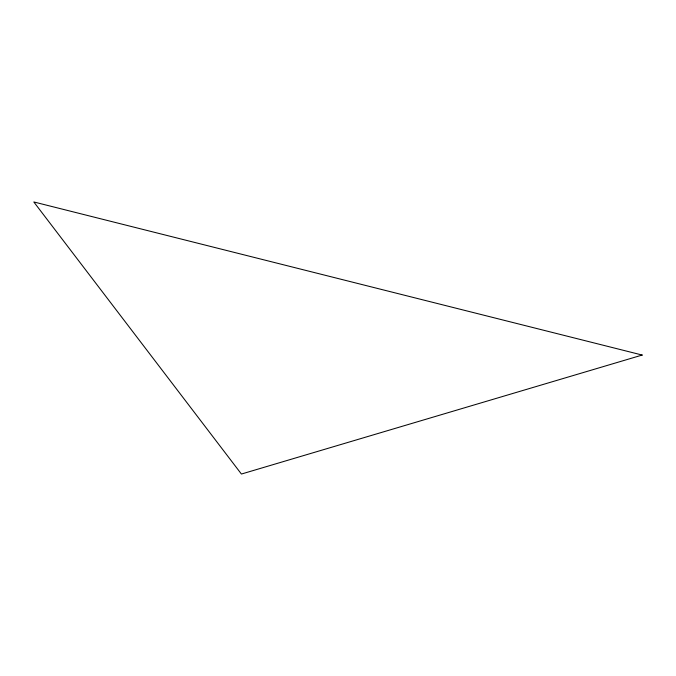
<?xml version="1.0" encoding="UTF-8"?>
<svg xmlns="http://www.w3.org/2000/svg" width="676" height="676" viewBox="0 0 676 676"><rect width="100%" height="100%" fill="white"/><g stroke="black" fill="none" stroke-linecap="round" stroke-linejoin="round"><path stroke-width="1.01" d="M642.2 355.052L241.416 474.045L33.8 201.955L642.2 355.052"/></g></svg>
